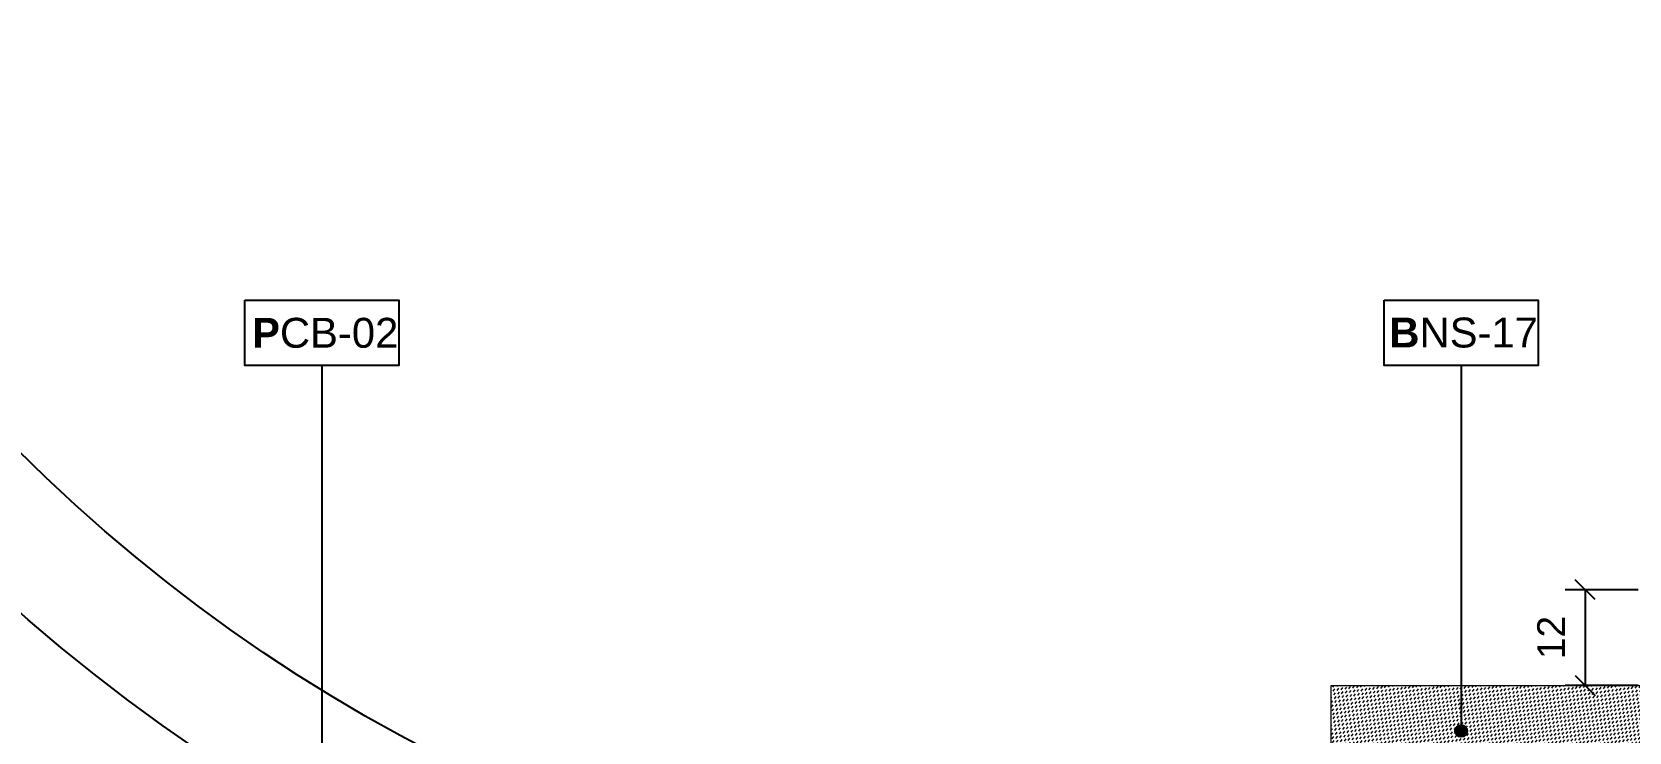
# Model space of a CAD drawing. Header units: metres. Extents: x -325 to 301, y -147 to 149.
# Drawn here: x 93.09 to 95.092, y 24.794 to 25.672 of the extents above; entities that cross this region are included whole.
import ezdxf

# ---------------------------------------------------------------- set-up
doc = ezdxf.new("R2010")
doc.units = ezdxf.units.M
doc.layers.get('Defpoints').update_dxf_attribs({"lineweight": 13})
doc.layers.add('-AUX-QAD', color=5, linetype='Continuous', plot=False)
doc.layers.add('0-TX-1_25', color=7, linetype='Continuous', true_color=0x3f4f7f)
doc.layers.add('03-TR-Paviment_08_Natural Stone Bleachers', color=7, linetype='Continuous', lineweight=5, true_color=0xafad9d)
doc.layers.add('1-CM', color=7, linetype='Continuous', lineweight=0)
doc.layers.add('A-KEYPLAN_HATCH', color=7, linetype='Continuous')
doc.layers.add('A_TEXT_2', color=7, linetype='Continuous')
doc.styles.get("Standard").update_dxf_attribs({"font": 'arial.ttf'})
doc.dimstyles.new('ISO-25', dxfattribs={"dimtxt": 0.1, "dimasz": 0.1, "dimexe": 0.1, "dimexo": 0.1, "dimgap": 0.1, "dimtad": 1, "dimdec": 0, "dimlfac": 100, "dimzin": 9, "dimtxsty": 'Standard', "dimblk": 'OBLIQUE', "dimcen": 0.1, "dimadec": 0, "dimazin": 0, "dimtfac": 1, "dimtdec": 0, "dimtmove": 0, "dimatfit": 3, "dimldrblk": 'OBLIQUE', "dimfxl": 1, "dimarcsym": 0})

# ---------------------------------------------------------------- blocks, each defined once
blk = doc.blocks.new('_Oblique')
at = {"color": 0, "lineweight": -2}
blk.add_line((-0.499999999995058, -0.4999999998130015), (0.500000000028669, 0.500000000163238), dxfattribs=at)
blk = doc.blocks.new('*D1548')
at = {"layer": '0-TX-1_25', "color": 0, "lineweight": -2, "transparency": 16777216}
for p, q in [((94.34939269954643, 0.2948258411638207), (94.34939269954643, 0.1698258411638207)), ((94.94939286024228, 0.09482584116381929), (94.94939286024228, 0.2198258411638193)), ((94.34939269954643, 0.1948258411638193), (94.94939286024228, 0.1948258411638193))]:
    blk.add_line(p, q, dxfattribs=at)
at = {"layer": 'Defpoints', "color": 0, "transparency": 16777216}
for p in [(94.34939269954643, 27.42352209758955), (94.94939286024228, 0.1948258411638193), (94.94939286024228, 5.573904822142595e-07)]:
    blk.add_point(p, dxfattribs=at)
at = {"layer": '0-TX-1_25', "color": 0, "lineweight": -2, "transparency": 16777216, "xscale": 0.025, "yscale": 0.025, "zscale": 0.025, "rotation": 180}
blk.add_blockref('_Oblique', (94.34939269954643, 0.1948258411638193), dxfattribs=at)
at = {"layer": '0-TX-1_25', "color": 0, "lineweight": -2, "transparency": 16777216, "xscale": 0.025, "yscale": 0.025, "zscale": 0.025}
blk.add_blockref('_Oblique', (94.94939286024228, 0.1948258411638193), dxfattribs=at)
at = {"layer": '0-TX-1_25', "color": 0, "transparency": 16777216, "insert": (94.64939277989436, 0.2376958957340785), "char_height": 0.035, "attachment_point": 5}
blk.add_mtext('60', dxfattribs=at)
blk = doc.blocks.new('BNS18')
at = {"layer": '03-TR-Paviment_08_Natural Stone Bleachers'}
h = blk.add_hatch(dxfattribs=at)
h.set_pattern_fill('DASH', color=256, scale=0.0011, angle=233, style=0, double=1)
h.set_pattern_definition([(233, (-64.00423942986264, -52.59339339688641), (0.0006873955504816415, -0.004891073487198699), [0.0034925, -0.0034925])])
h.paths.add_polyline_path([(0.3999999999999915, 0.1499999999999999), (0.4000000000000057, 1.4210854715202e-14), (0, 0), (1.4210854715202e-14, 0.1499999999999999)])
at = {"layer": '1-CM'}
blk.add_lwpolyline([(0.4000000000000057, 0.1499999999999999), (0.4000000000000057, 0), (0, 0), (0, 0.1499999999999999)], close=True, dxfattribs=at)
blk = doc.blocks.new('hatch keyplan 2')
at = {"layer": 'A-KEYPLAN_HATCH'}
blk.add_lwpolyline([(0, 0.005476596624248486), (0.012874798693294, 0.005476596623793739), (0.012874798693294, -2.273736754432321e-13), (0, 0)], close=True, dxfattribs=at)
blk = doc.blocks.new('hatch keyplan')
at = {"layer": 'A-KEYPLAN_HATCH'}
blk.add_blockref('hatch keyplan 2', (1.430579833341536, 0.8521467901477053), dxfattribs=at)
blk = doc.blocks.new('PCB03')
at = {"layer": 'A-KEYPLAN_HATCH'}
blk.add_blockref('hatch keyplan', (-1.42957983326266, -0.8521467901535917), dxfattribs=at)
at = {"layer": 'A_TEXT_2', "insert": (0.0002022692309803231, 0.0039881901570753), "char_height": 0.0025, "attachment_point": 1}
blk.add_mtext_dynamic_manual_height_columns('\\pi0.00139;{\\fArial|b1|i0|c0|p34;P}CB-02', width=0.01456192034901793, gutter_width=0.015, heights=[0], dxfattribs=at)
blk = doc.blocks.new('POINT')
at = {"layer": '0-TX-1_25'}
h = blk.add_hatch(dxfattribs=at)
h.set_pattern_fill('ANGLE', color=256)
h.set_pattern_definition([(0, (-83.74681484067048, -12.72584030761209), (0, 6.985), [5.08, -1.905]), (90, (-83.74681484067048, -12.72584030761209), (-6.985, 4.277078946022131e-16), [5.08, -1.905])])
edge = h.paths.add_edge_path()
edge.add_arc((0, 0), 0.0075, 0, 360)
h = blk.add_hatch(color=256, dxfattribs=at)
h.dxf.hatch_style = 1
edge = h.paths.add_edge_path()
edge.add_arc((0, 0), 0.0075, 0, 360)
blk.add_circle((0, 0), 0.0075, dxfattribs=at)
blk = doc.blocks.new('BNS17')
at = {"layer": 'A-KEYPLAN_HATCH'}
blk.add_lwpolyline([(0, 0.003902046192824971), (0.009173226124071093, 0.003902046192501007), (0.009173226124071093, -1.620925615952729e-13), (0, 0)], close=True, dxfattribs=at)
at = {"layer": 'A_TEXT_2', "insert": (0.0003141053129704086, 0.00285712199365884), "char_height": 0.001781236849229519, "attachment_point": 1}
blk.add_mtext_dynamic_manual_height_columns('{\\fArial|b1|i0|c0|p34;B}NS-17', width=0.01037529164848637, gutter_width=0.01068742109537712, heights=[0], dxfattribs=at)
blk = doc.blocks.new('*D1750')
at = {"layer": '0-TX-1_25', "color": 0, "lineweight": -2, "transparency": 16777216}
for p, q in [((95.10390502396123, 24.97234777091554), (95.01224717643632, 24.97234777091554)), ((95.03724717643632, 24.97234777091554), (95.03724717643632, 24.85234777091554)), ((95.10390502396123, 24.85234777091554), (95.01224717643632, 24.85234777091554))]:
    blk.add_line(p, q, dxfattribs=at)
at = {"layer": 'Defpoints', "color": 0, "transparency": 16777216}
for p in [(95.12890502396124, 24.97234777091554), (95.03724717643632, 24.85234777091554), (95.12890502396124, 24.85234777091554)]:
    blk.add_point(p, dxfattribs=at)
at = {"layer": '0-TX-1_25', "color": 0, "lineweight": -2, "transparency": 16777216, "xscale": 0.025, "yscale": 0.025, "zscale": 0.025}
for p, rotation in [((95.03724717643632, 24.97234777091554), 90), ((95.03724717643632, 24.85234777091554), 270)]:
    blk.add_blockref('_Oblique', p, dxfattribs=dict(at, rotation=rotation))
at = {"layer": '0-TX-1_25', "color": 0, "transparency": 16777216, "insert": (94.9946755529711, 24.9123477709155), "char_height": 0.035, "attachment_point": 5, "rotation": 90}
blk.add_mtext('12', dxfattribs=at)

msp = doc.modelspace()

# ---------------------------------------------------------------- linework, layer by layer
at = {"layer": '-AUX-QAD'}
for radius in [2.229249045453979, 2.08212919357743]:
    msp.add_circle((94.54372597869666, 26.62014662455285), radius, dxfattribs=at)
at = {"layer": '0-TX-1_25'}
for points in [[(93.45324556272625, 25.25344336929995), (93.45324554884341, 24.61150719951118)], [(94.88166252248851, 25.25344417030221), (94.88166252248041, 24.79523469554775)]]:
    msp.add_lwpolyline(points, dxfattribs=at)

# ---------------------------------------------------------------- block references
at = {"xscale": 21.05278745422907, "yscale": 21.05278745422907, "zscale": 21.05278745422907}
msp.add_blockref('BNS17', (94.78510153255868, 25.25344417030392), dxfattribs=at)
at = {"layer": '0-TX-1_25', "xscale": 15, "yscale": 15, "zscale": 15}
msp.add_blockref('PCB03', (93.34168457134341, 25.25344336938995), dxfattribs=at)
at = {"layer": '0-TX-1_25'}
msp.add_blockref('POINT', (94.88166252248041, 24.79523469554775), dxfattribs=at)
at = {"layer": '1-CM'}
msp.add_blockref('BNS18', (94.7189050239612, 24.70234777091553), dxfattribs=at)

# ---------------------------------------------------------------- dimensions: what is measured, and where the dimension line sits
at = {"layer": '0-TX-1_25'}
dim = msp.add_linear_dim(base=(94.94939286024228, 0.1948258411638193), p1=(94.34939269954643, 27.42352209758955), p2=(94.94939286024228, 5.573904822142595e-07), dimstyle='ISO-25', override={"dimtxt": 0.035, "dimasz": 0.025, "dimexe": 0.025, "dimexo": 0.025, "dimgap": 0.025, "dimblk1": 'Oblique', "dimblk2": 'Oblique', "dimsah": 1, "dimfxl": 0.1, "dimfxlon": 1, "dimarcsym": 1}, dxfattribs=at)
dim.commit()
dim.dimension.update_dxf_attribs({"geometry": '*D1548', "text_midpoint": (94.64939277989436, 0.2376958957340785)})
dim = msp.add_aligned_dim(p1=(95.12890502396121, 24.97234777091552), p2=(95.12890502396121, 24.85234777091553), distance=-0.09165784752488548, dimstyle='ISO-25', override={"dimtxt": 0.035, "dimasz": 0.025, "dimexe": 0.025, "dimexo": 0.025, "dimgap": 0.025, "dimblk1": 'Oblique', "dimblk2": 'Oblique', "dimsah": 1, "dimfxl": 0.1, "dimfxlon": 1, "dimarcsym": 1}, dxfattribs=at)
dim.commit()
dim.dimension.update_dxf_attribs({"geometry": '*D1750', "text_midpoint": (94.9946755529711, 24.9123477709155)})

doc.saveas('drawing.dxf')
